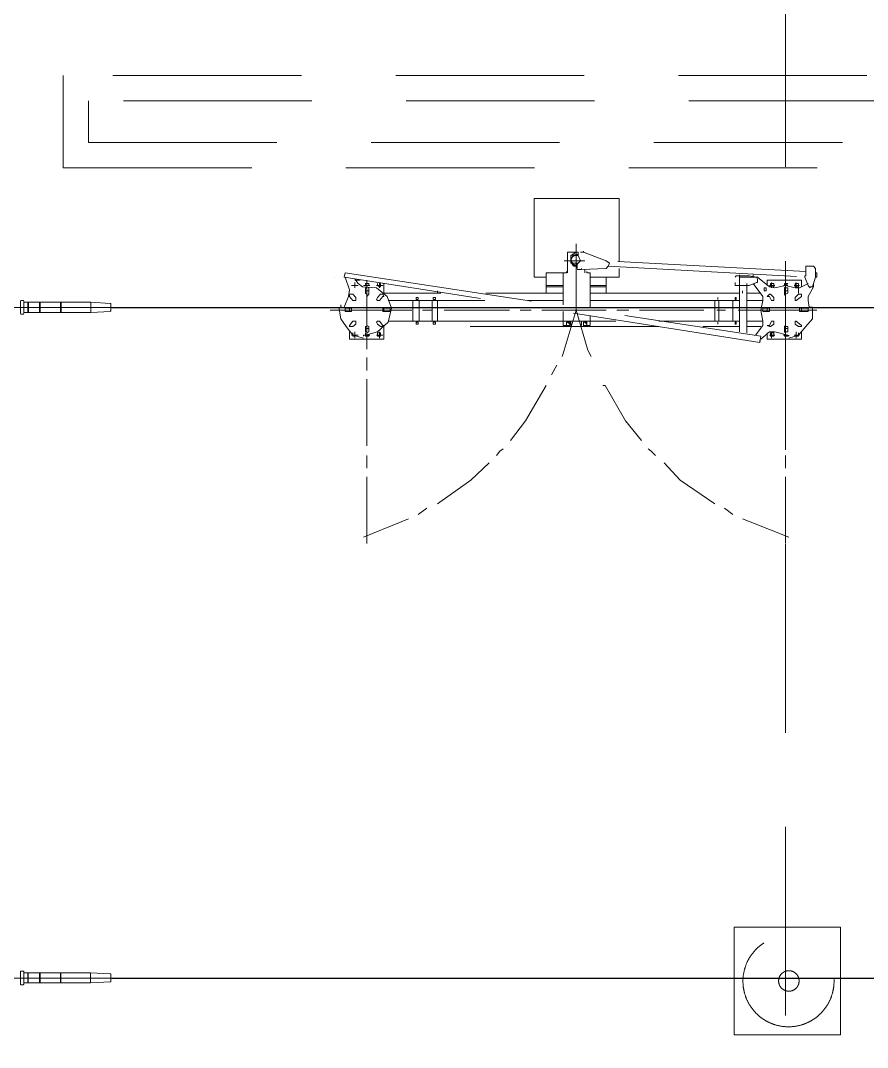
# Model space of a CAD drawing. Header units: millimetres. Extents: x 37084 to 180780, y -153145 to -16322.
# Drawn here: x 51929 to 56984, y -86659 to -80532 of the extents above; entities that cross this region are included whole.
import ezdxf

# ---------------------------------------------------------------- set-up
doc = ezdxf.new("R2010")
doc.units = ezdxf.units.MM
doc.header["$MEASUREMENT"] = 0
doc.linetypes.add('HIDDEN', pattern=[0.375, 0.25, -0.125])
for name, color, linetype in [('1_Day dan', 5, 'Continuous'), ('1_Tuonglai', 6, 'HIDDEN'), ('Muong cap tuong lai', 6, 'HIDDEN')]:
    doc.layers.add(name, color=color, linetype=linetype)
doc.layers.add('1_Phu_kien', color=5, linetype='Continuous', lineweight=9)

# ---------------------------------------------------------------- blocks, each defined once
blk = doc.blocks.new('S220 NC')
at = {"linetype": 'ByBlock', "lineweight": -2, "ltscale": 4500}
for points in [[(3576626.8, -475778.6), (3576687.1, -475776.1), (3576626.8, -475776.1), (3576626.8, -475778.6), (3576687.1, -475776.1), (3576687.1, -475778.6)], [(3580626.8, -475778.6), (3580687.1, -475776.1), (3580626.8, -475776.1), (3580626.8, -475778.6), (3580687.1, -475776.1), (3580687.1, -475778.6)], [(3576626.8, -475848.8), (3576687.1, -475845.5), (3576626.8, -475845.5), (3576626.8, -475848.8), (3576687.1, -475845.5), (3576687.1, -475848.8)], [(3580626.8, -475848.8), (3580687.1, -475845.5), (3580626.8, -475845.5), (3580626.8, -475848.8), (3580687.1, -475845.5), (3580687.1, -475848.8)], [(3576626.8, -475973.5), (3576687.1, -475971), (3576626.8, -475971), (3576626.8, -475973.5), (3576687.1, -475971), (3576687.1, -475973.5)], [(3580626.8, -475973.5), (3580687.1, -475971), (3580626.8, -475971), (3580626.8, -475973.5), (3580687.1, -475971), (3580687.1, -475973.5)]]:
    blk.add_hatch(color=0, dxfattribs=at).paths.add_polyline_path(points)
at = {"color": 0, "linetype": 'ByBlock', "lineweight": -2, "ltscale": 4500}
for points in [[(3576655.8, -475601.1), (3576655.8, -476277.6)], [(3580655.8, -475601.1), (3580655.8, -476277.6)], [(3576616.9, -475734), (3576619.4, -475732.4)], [(3576694.5, -475732.4), (3576619.4, -475732.4)], [(3576638.4, -475732.4), (3576675.5, -475732.4)], [(3576694.5, -475732.4), (3576697, -475734)], [(3580616.9, -475734), (3580619.4, -475732.4)], [(3580694.5, -475732.4), (3580619.4, -475732.4)], [(3580638.4, -475732.4), (3580675.5, -475732.4)], [(3580694.5, -475732.4), (3580697, -475734)], [(3576616.1, -475734), (3576616.1, -475749.7)], [(3576619.4, -475751.4), (3576616.9, -475749.7)], [(3576619.4, -475751.4), (3576694.5, -475751.4)], [(3576626.8, -475751.4), (3576626.8, -476150.4), (3576632.6, -476268.5)], [(3576626.8, -475776.1), (3576626.8, -475778.6), (3576687.1, -475776.1), (3576626.8, -475776.1)], [(3576626.8, -475778.6), (3576687.1, -475776.1), (3576687.1, -475778.6), (3576626.8, -475778.6)], [(3576680.5, -476268.5), (3576687.1, -476150.4), (3576687.1, -475751.4)], [(3576697, -475749.7), (3576694.5, -475751.4)], [(3576697, -475734), (3576697, -475749.7)], [(3580616.1, -475734), (3580616.1, -475749.7)], [(3580619.4, -475751.4), (3580616.9, -475749.7)], [(3580619.4, -475751.4), (3580694.5, -475751.4)], [(3580626.8, -475751.4), (3580626.8, -476150.4), (3580632.6, -476268.5)], [(3580626.8, -475776.1), (3580626.8, -475778.6), (3580687.1, -475776.1), (3580626.8, -475776.1)], [(3580626.8, -475778.6), (3580687.1, -475776.1), (3580687.1, -475778.6), (3580626.8, -475778.6)], [(3580680.5, -476268.5), (3580687.1, -476150.4), (3580687.1, -475751.4)], [(3580697, -475749.7), (3580694.5, -475751.4)], [(3580697, -475734), (3580697, -475749.7)], [(3576626.8, -475845.5), (3576626.8, -475848.8), (3576687.1, -475845.5), (3576626.8, -475845.5)], [(3576626.8, -475848.8), (3576687.1, -475845.5), (3576687.1, -475848.8), (3576626.8, -475848.8)], [(3580626.8, -475845.5), (3580626.8, -475848.8), (3580687.1, -475845.5), (3580626.8, -475845.5)], [(3580626.8, -475848.8), (3580687.1, -475845.5), (3580687.1, -475848.8), (3580626.8, -475848.8)], [(3576626.8, -475971), (3576626.8, -475973.5), (3576687.1, -475971), (3576626.8, -475971)], [(3576626.8, -475973.5), (3576687.1, -475971), (3576687.1, -475973.5), (3576626.8, -475973.5)], [(3580626.8, -475971), (3580626.8, -475973.5), (3580687.1, -475971), (3580626.8, -475971)], [(3580626.8, -475973.5), (3580687.1, -475971), (3580687.1, -475973.5), (3580626.8, -475973.5)], [(3576626.8, -476150.4), (3576687.1, -476150.4)], [(3580626.8, -476150.4), (3580687.1, -476150.4)], [(3576635.9, -476271), (3576633.4, -476268.5)], [(3576635.9, -476271), (3576639.2, -476271), (3576674.7, -476271), (3576678, -476271)], [(3576680.5, -476268.5), (3576678, -476271)], [(3580635.9, -476271), (3580633.4, -476268.5)], [(3580635.9, -476271), (3580639.2, -476271), (3580674.7, -476271), (3580678, -476271)], [(3580680.5, -476268.5), (3580678, -476271)]]:
    blk.add_lwpolyline(points, dxfattribs=at)
blk = doc.blocks.new('MC DUOG VONG 22kV')
at = {"color": 0, "linetype": 'ByBlock', "lineweight": -2, "ltscale": 4500}
for p, q in [((513053.1, 70614.3), (513053.7, 70615)), ((513053.1, 70614.3), (513053.1, 69980.6)), ((513053.7, 70615), (513694.5, 70615)), ((513694.5, 70615), (513695.1, 70614.3)), ((513695.1, 70614.3), (513695.1, 69980.6)), ((470268.4, 70286.6), (526308.9, 70286.6)), ((513053.1, 69980.6), (513053.7, 69980)), ((513053.7, 69980), (513694.5, 69980)), ((513694.5, 69980), (513695.1, 69980.6))]:
    blk.add_line(p, q, dxfattribs=at)
for points in [[(509130, 70466.1), (509123.5, 70466.1), (509110.7, 70453.3)], [(509142.8, 70466.1), (509130, 70466.1)], [(509142.8, 70466.1), (509130, 70466.1)], [(509174.8, 70466.1), (509142.8, 70466.1)], [(509149.2, 70472.5), (509149.2, 70466.1)], [(509149.2, 70472.5), (509174.8, 70472.5)], [(509174.8, 70466.1), (509174.8, 70472.5)], [(509174.8, 70472.5), (509174.8, 70472.5)], [(509174.8, 70466.1), (509174.8, 70466.1)], [(509174.8, 70466.1), (509232.5, 70446.9)], [(509174.8, 70466.1), (509174.8, 70466.1)], [(509373.5, 70004.6), (509373.5, 70472.5)], [(509373.5, 70004.6), (509373.5, 70472.5)], [(509142.8, 70408.4), (509078.7, 69228.9)], [(509110.7, 70421.3), (509110.7, 70453.3)], [(509110.7, 70421.3), (509110.7, 70408.4), (509130, 70408.4)], [(509110.7, 69228.9), (509174.8, 70402)], [(509142.8, 70408.4), (509130, 70408.4)], [(509142.8, 70408.4), (509130, 70408.4)], [(509174.8, 70402), (509168.4, 70402), (509168.4, 70408.4), (509142.8, 70408.4)], [(509174.8, 70402), (509168.4, 70402)], [(509226.1, 70421.3), (509174.8, 70402)], [(509174.8, 70402), (509174.8, 70402)], [(509213.3, 70453.3), (509232.5, 70453.3), (509290.2, 70421.3), (509315.9, 70421.3), (509354.3, 70427.7), (509354.3, 70446.9)], [(509238.9, 70344.3), (509238.9, 70370), (509213.3, 70421.3)], [(509226.1, 70421.3), (509232.5, 70427.7), (509238.9, 70434.1)], [(509238.9, 70434.1), (509232.5, 70434.1), (509232.5, 70446.9)], [(509540.2, 70305.9), (509521, 70363.6), (509469.7, 70408.4), (509424.8, 70446.9), (509354.3, 70446.9)], [(509360.7, 70382.8), (509360.7, 70370), (509380, 70370), (509380, 70421.3), (509360.7, 70421.3), (509360.7, 70382.8)], [(509194.1, 70177.7), (509194.1, 70382.8)], [(509232.5, 70382.8), (509194.1, 70382.8)], [(509238.9, 70350.7), (509206.9, 70350.7)], [(509238.9, 70350.7), (509206.9, 70350.7)], [(509213.3, 70350.7), (509213.3, 70344.3), (509232.5, 70344.3), (509232.5, 70363.6), (509213.3, 70363.6), (509213.3, 70350.7)], [(509226.1, 70370), (509226.1, 70337.9)], [(509226.1, 70370), (509226.1, 70337.9)], [(509271, 70363.6), (509226.1, 70363.6)], [(509238.9, 70344.3), (509226.1, 70286.6), (509238.9, 70222.5)], [(509296.6, 70344.3), (509315.9, 70344.3), (509315.9, 70350.7), (509290.2, 70382.8), (509277.4, 70382.8), (509277.4, 70363.6), (509296.6, 70344.3)], [(509380, 70382.8), (509360.7, 70382.8)], [(509437.7, 70350.7), (509437.7, 70344.3), (509456.9, 70344.3), (509469.7, 70363.6), (509469.7, 70382.8), (509463.3, 70382.8), (509437.7, 70350.7)], [(509546.6, 70382.8), (509501.8, 70382.8)], [(509501.8, 70350.7), (509540.2, 70350.7)], [(509501.8, 70350.7), (509540.2, 70350.7)], [(509521, 70344.3), (509527.4, 70344.3), (509527.4, 70363.6), (509508.2, 70363.6)], [(509521, 70370), (509521, 70337.9)], [(509521, 70370), (509521, 70337.9)], [(509546.6, 70382.8), (509546.6, 70177.7)], [(509604.3, 70286.6), (509194.1, 70286.6)], [(509226.1, 70286.6), (509213.3, 70299.5), (509213.3, 70280.2), (509226.1, 70280.2)], [(509226.1, 70273.8), (509226.1, 70299.5)], [(509226.1, 70273.8), (509226.1, 70299.5)], [(509271, 70280.2), (509277.4, 70280.2), (509290.2, 70286.6), (509277.4, 70286.6), (509271, 70299.5), (509238.9, 70299.5), (509238.9, 70286.6), (509232.5, 70286.6), (509238.9, 70280.2), (509271, 70280.2)], [(509258.2, 70299.5), (509258.2, 70280.2)], [(509469.7, 70299.5), (509469.7, 70286.6), (509463.3, 70286.6), (509469.7, 70280.2), (509501.8, 70280.2), (509508.2, 70286.6), (509501.8, 70286.6), (509501.8, 70299.5), (509469.7, 70299.5)], [(509482.5, 70299.5), (509482.5, 70280.2)], [(509527.4, 70299.5), (509521, 70299.5), (509501.8, 70222.5), (509501.8, 70190.5), (509546.6, 70139.2)], [(509527.4, 70305.9), (509521, 70305.9)], [(509521, 70280.2), (509527.4, 70280.2), (509527.4, 70299.5), (509521, 70286.6)], [(509521, 70273.8), (509521, 70299.5)], [(509521, 70273.8), (509521, 70299.5)], [(509732.5, 70286.6), (509655.6, 70286.6)], [(510181.2, 70286.6), (509783.8, 70286.6)], [(510315.9, 70286.6), (510238.9, 70286.6)], [(510764.6, 70286.6), (510367.1, 70286.6)], [(510617.1, 70030.2), (510636.4, 70075.1), (510726.1, 70305.9)], [(509174.8, 70094.3), (509174.8, 70120), (509232.5, 70190.5), (509238.9, 70222.5)], [(509213.3, 70203.3), (509213.3, 70196.9), (509232.5, 70196.9), (509232.5, 70216.1), (509213.3, 70216.1), (509213.3, 70203.3)], [(509226.1, 70190.5), (509226.1, 70222.5)], [(509226.1, 70190.5), (509226.1, 70222.5)], [(509315.9, 70203.3), (509315.9, 70216.1), (509296.6, 70216.1), (509277.4, 70196.9), (509277.4, 70190.5), (509290.2, 70177.7), (509290.2, 70190.5), (509315.9, 70203.3)], [(509456.9, 70216.1), (509437.7, 70216.1), (509437.7, 70203.3), (509463.3, 70190.5), (509463.3, 70177.7), (509469.7, 70190.5), (509469.7, 70196.9), (509456.9, 70216.1)], [(509508.2, 70203.3), (509508.2, 70196.9), (509527.4, 70196.9), (509527.4, 70216.1), (509508.2, 70216.1), (509508.2, 70203.3)], [(509521, 70190.5), (509521, 70222.5)], [(509521, 70190.5), (509521, 70222.5)], [(509226.1, 70177.7), (509194.1, 70177.7)], [(509238.9, 70203.3), (509206.9, 70203.3)], [(509238.9, 70203.3), (509206.9, 70203.3)], [(509315.9, 70152), (509290.2, 70152), (509213.3, 70094.3)], [(509238.9, 70171.3), (509258.2, 70171.3), (509258.2, 70158.4), (509251.8, 70158.4)], [(509238.9, 70171.3), (509238.9, 70158.4), (509238.9, 70171.3)], [(509238.9, 70171.3), (509251.8, 70171.3)], [(509238.9, 70171.3), (509238.9, 70171.3)], [(509251.8, 70158.4), (509238.9, 70158.4), (509251.8, 70158.4)], [(509258.2, 70171.3), (509251.8, 70171.3)], [(509251.8, 70171.3), (509258.2, 70171.3)], [(509258.2, 70158.4), (509251.8, 70158.4)], [(509258.2, 70171.3), (509258.2, 70158.4)], [(509315.9, 70055.9), (509315.9, 70152)], [(509315.9, 70152), (509373.5, 70139.2), (509437.7, 70152)], [(509380, 70177.7), (509380, 70190.5), (509360.7, 70190.5), (509360.7, 70152), (509380, 70152), (509380, 70177.7)], [(509380, 70177.7), (509360.7, 70177.7)], [(509437.7, 70152), (509437.7, 70055.9)], [(509521, 70107.1), (509463.3, 70152), (509437.7, 70152)], [(509501.8, 70203.3), (509540.2, 70203.3)], [(509501.8, 70203.3), (509540.2, 70203.3)], [(509546.6, 70177.7), (509508.2, 70177.7)], [(509174.8, 67652), (509149.2, 67658.4), (509527.4, 70139.2)], [(509174.8, 70011), (509174.8, 70094.3), (509162, 70094.3)], [(509168.4, 70068.7), (509174.8, 70113.6)], [(509565.9, 70132.8), (509174.8, 67652)], [(509206.9, 70113.6), (509206.9, 70120), (509187.7, 70120), (509174.8, 70113.6)], [(509206.9, 70113.6), (509226.1, 70068.7)], [(509271, 70055.9), (509271, 70139.2)], [(509271, 70055.9), (509271, 70139.2)], [(509469.7, 70139.2), (509469.7, 70055.9)], [(509527.4, 70139.2), (509565.9, 70132.8)], [(509565.9, 70132.8), (509553, 70132.8)], [(509168.4, 70068.7), (509168.4, 70011)], [(509226.1, 70055.9), (509213.3, 70055.9)], [(509226.1, 70068.7), (509226.1, 70055.9)], [(509508.2, 70055.9), (509226.1, 70055.9)], [(509226.1, 70055.9), (509226.1, 70011)], [(509271, 70030.2), (509258.2, 70030.2)], [(509162, 70011), (509271, 70011), (509238.9, 70011)], [(509168.4, 70011), (509168.4, 69991.8)], [(509168.4, 70011), (509168.4, 69991.8)], [(509168.4, 69991.8), (509174.8, 69985.4), (509174.8, 69985.4)], [(509206.9, 69985.4), (509226.1, 69985.4), (509226.1, 69991.8)], [(509226.1, 70011), (509213.3, 70011)], [(509226.1, 70011), (509501.8, 70011)], [(509226.1, 70011), (509226.1, 69991.8)], [(509271, 69120), (509271, 70011)], [(509309.4, 69985.4), (509309.4, 69991.8), (509296.6, 69991.8), (509296.6, 69985.4), (509309.4, 69985.4)], [(509309.4, 69985.4), (509309.4, 69991.8), (509296.6, 69991.8), (509296.6, 69985.4), (509309.4, 69985.4)], [(509315.9, 69120), (509315.9, 70011)], [(509437.7, 70011), (509315.9, 70011)], [(509315.9, 69972.5), (509437.7, 69972.5)], [(509437.7, 70011), (509437.7, 69530.2)], [(509456.9, 69985.4), (509456.9, 69991.8), (509444.1, 69991.8), (509444.1, 69985.4), (509456.9, 69985.4)], [(509456.9, 69985.4), (509456.9, 69991.8), (509444.1, 69991.8), (509444.1, 69985.4), (509456.9, 69985.4)], [(509469.7, 70011), (509469.7, 69793)], [(510553, 69921.3), (510591.5, 69972.5)], [(509373.5, 69876.4), (509373.5, 69927.7)], [(509373.5, 69876.4), (509373.5, 69927.7)], [(509309.4, 69882.8), (509309.4, 69882.8), (509296.6, 69882.8), (509296.6, 69882.8), (509309.4, 69882.8)], [(509309.4, 69882.8), (509309.4, 69882.8), (509296.6, 69882.8), (509296.6, 69882.8), (509309.4, 69882.8)], [(509437.7, 69889.2), (509315.9, 69889.2)], [(509315.9, 69863.6), (509437.7, 69863.6)], [(509456.9, 69882.8), (509456.9, 69882.8), (509444.1, 69882.8), (509444.1, 69882.8), (509456.9, 69882.8)], [(509456.9, 69882.8), (509456.9, 69882.8), (509444.1, 69882.8), (509444.1, 69882.8), (509456.9, 69882.8)], [(510283.8, 69562.3), (510386.4, 69658.4), (510527.4, 69863.6)], [(509373.5, 69414.8), (509373.5, 69799.5)], [(509373.5, 69414.8), (509373.5, 69799.5)], [(509469.7, 69530.2), (509469.7, 67889.2)], [(510200.5, 69466.1), (510213.3, 69485.4), (510238.9, 69511)], [(509822.3, 69196.9), (509822.3, 69209.7), (510033.8, 69331.5), (510149.2, 69427.7)], [(508706.9, 69293), (508706.9, 68786.6), (509174.8, 68786.6)], [(509085.1, 69293), (508706.9, 69293)], [(509174.8, 69293), (509123.5, 69293)], [(509174.8, 69120), (509174.8, 69293)], [(509373.5, 69280.2), (509373.5, 69350.7)], [(509373.5, 69280.2), (509373.5, 69350.7)], [(509130, 69068.7), (509123.5, 69216.1), (509110.7, 69228.9), (509091.5, 69235.4), (509078.7, 69216.1)], [(509437.7, 69273.8), (509437.7, 69120)], [(509027.4, 69081.5), (509078.7, 69216.1)], [(509174.8, 69216.1), (509271, 69216.1)], [(509226.1, 69120), (509226.1, 69216.1)], [(509232.5, 69120), (509232.5, 69216.1)], [(509373.5, 68831.5), (509373.5, 69216.1)], [(509373.5, 68831.5), (509373.5, 69216.1)], [(509149.2, 69100.7), (509149.2, 69120)], [(509360.7, 69120), (509149.2, 69120)], [(509373.5, 69036.6), (509610.7, 69107.1), (509649.2, 69126.4)], [(509437.7, 69120), (509405.6, 69120)], [(509437.7, 69120), (509424.8, 69120)], [(509437.7, 69120), (509437.7, 69100.7)], [(509437.7, 69120), (509463.3, 69120), (509463.3, 69081.5)], [(509463.3, 69120), (509456.9, 69120)], [(509027.4, 69081.5), (509021, 69081.5)], [(509027.4, 69087.9), (509027.4, 69087.9)], [(509027.4, 69081.5), (509027.4, 69062.3)], [(509027.4, 69049.5), (509027.4, 69043)], [(509046.6, 69049.5), (509027.4, 69049.5)], [(509027.4, 68985.4), (509027.4, 69049.5)], [(509040.2, 69036.6), (509046.6, 69004.6), (509091.5, 69004.6), (509104.3, 69036.6), (509091.5, 69049.5), (509078.7, 69062.3), (509046.6, 69049.5), (509040.2, 69036.6)], [(509040.2, 69043), (509040.2, 69049.5)], [(509046.6, 69049.5), (509040.2, 69049.5)], [(509046.6, 69049.5), (509040.2, 69043)], [(509046.6, 69036.6), (509046.6, 69017.4), (509078.7, 69004.6), (509091.5, 69017.4), (509091.5, 69049.5), (509078.7, 69062.3), (509046.6, 69049.5), (509046.6, 69036.6)], [(509078.7, 69087.9), (509078.7, 68966.1)], [(509130, 69068.7), (509123.5, 69068.7)], [(509130, 69087.9), (509149.2, 69087.9)], [(509130, 69068.7), (509130, 69043)], [(509149.2, 69100.7), (509142.8, 69100.7)], [(509437.7, 69100.7), (509437.7, 68978.9)], [(509444.1, 69100.7), (509437.7, 69100.7)], [(509437.7, 69068.7), (509463.3, 69068.7)], [(509456.9, 69100.7), (509444.1, 69087.9), (509444.1, 69081.5), (509456.9, 69081.5)], [(509456.9, 69100.7), (509444.1, 69100.7)], [(509444.1, 69087.9), (509444.1, 69100.7), (509456.9, 69100.7), (509444.1, 69100.7)], [(509456.9, 69100.7), (509444.1, 69100.7)], [(509444.1, 69100.7), (509444.1, 69087.9)], [(509456.9, 69100.7), (509444.1, 69100.7)], [(509444.1, 69087.9), (509444.1, 69081.5), (509444.1, 69087.9)], [(509444.1, 69081.5), (509456.9, 69081.5), (509444.1, 69081.5)], [(509456.9, 69081.5), (509444.1, 69081.5)], [(509469.7, 69100.7), (509456.9, 69100.7)], [(509463.3, 69081.5), (509456.9, 69081.5)], [(509456.9, 69081.5), (509469.7, 69081.5)], [(509456.9, 69081.5), (509463.3, 69081.5)], [(509373.5, 69036.6), (508976.1, 69036.6)], [(509027.4, 69043), (509027.4, 69036.6)], [(509040.2, 69036.6), (509027.4, 69036.6)], [(509040.2, 69036.6), (509027.4, 69036.6)], [(509040.2, 69036.6), (509027.4, 69036.6), (509046.6, 69004.6), (509085.1, 69004.6), (509104.3, 69017.4)], [(509040.2, 69036.6), (509040.2, 69043)], [(509040.2, 69036.6), (509059.4, 69004.6), (509085.1, 69004.6), (509104.3, 69023.8)], [(509065.9, 69004.6), (509059.4, 69004.6)], [(509078.7, 69004.6), (509065.9, 69004.6)], [(509065.9, 69004.6), (509078.7, 69004.6)], [(509104.3, 69043), (509091.5, 69043)], [(509104.3, 69043), (509104.3, 69036.6)], [(509123.5, 69043), (509104.3, 69043)], [(509104.3, 69036.6), (509104.3, 69043)], [(509104.3, 69036.6), (509104.3, 69023.8)], [(509104.3, 69017.4), (509110.7, 69023.8), (509110.7, 69036.6)], [(509104.3, 69023.8), (509104.3, 69017.4)], [(509110.7, 69036.6), (509123.5, 69043)], [(509123.5, 69043), (509110.7, 69043)], [(509649.2, 68953.3), (509610.7, 68966.1), (509373.5, 69036.6)], [(509463.3, 69004.6), (509437.7, 69004.6)], [(509444.1, 68985.4), (509444.1, 68978.9), (509444.1, 68998.2), (509437.7, 68985.4), (509444.1, 68985.4)], [(509444.1, 68998.2), (509437.7, 68998.2)], [(509456.9, 68998.2), (509444.1, 68985.4), (509444.1, 68978.9), (509456.9, 68978.9)], [(509444.1, 68998.2), (509456.9, 68998.2)], [(509456.9, 68998.2), (509444.1, 68998.2)], [(509456.9, 68998.2), (509444.1, 68998.2)], [(509463.3, 68998.2), (509456.9, 68998.2)], [(509469.7, 68998.2), (509456.9, 68998.2)], [(509463.3, 68978.9), (509463.3, 68998.2)], [(509149.2, 68985.4), (509027.4, 68985.4)], [(509027.4, 68985.4), (509027.4, 68985.4)], [(509149.2, 68978.9), (509142.8, 68978.9)], [(509149.2, 68959.7), (509149.2, 68978.9)], [(509149.2, 68959.7), (509341.5, 68959.7)], [(509149.2, 68857.1), (509149.2, 68959.7)], [(509226.1, 68857.1), (509226.1, 68959.7)], [(509232.5, 68857.1), (509232.5, 68959.7)], [(509271, 68498.2), (509271, 68959.7)], [(509315.9, 68748.2), (509315.9, 68959.7)], [(509380, 68959.7), (509437.7, 68959.7)], [(509437.7, 68959.7), (509424.8, 68959.7)], [(509437.7, 68978.9), (509437.7, 68959.7)], [(509437.7, 68959.7), (509463.3, 68959.7), (509463.3, 68966.1)], [(509437.7, 68959.7), (509437.7, 67914.8)], [(509444.1, 68978.9), (509456.9, 68978.9)], [(509456.9, 68978.9), (509444.1, 68978.9)], [(509444.1, 68978.9), (509456.9, 68978.9)], [(509456.9, 68978.9), (509469.7, 68978.9)], [(509463.3, 68959.7), (509456.9, 68959.7)], [(509463.3, 68966.1), (509463.3, 68978.9)], [(509758.2, 68889.2), (509700.5, 68921.3)], [(509149.2, 68857.1), (509271, 68857.1)], [(509174.8, 68786.6), (509174.8, 68857.1)], [(510149.2, 68645.6), (510033.8, 68735.4), (509822.3, 68857.1)], [(509373.5, 68703.3), (509373.5, 68767.4)], [(509373.5, 68703.3), (509373.5, 68767.4)], [(509373.5, 68248.2), (509373.5, 68639.2)], [(509373.5, 68248.2), (509373.5, 68639.2)], [(510238.9, 68562.3), (510213.3, 68581.5), (510200.5, 68600.7)], [(510527.4, 68209.7), (510386.4, 68408.4), (510283.8, 68517.4)], [(509315.9, 67914.8), (509315.9, 68491.8)], [(509271, 68209.7), (509258.2, 68209.7)], [(509271, 67889.2), (509271, 68228.9)], [(509309.4, 68184.1), (509309.4, 68196.9), (509296.6, 68196.9), (509296.6, 68184.1), (509309.4, 68184.1)], [(509315.9, 68209.7), (509437.7, 68209.7)], [(509456.9, 68184.1), (509456.9, 68196.9), (509444.1, 68196.9), (509444.1, 68184.1), (509456.9, 68184.1)], [(509437.7, 68177.7), (509315.9, 68177.7)], [(509373.5, 68120), (509373.5, 68177.7)], [(509373.5, 68120), (509373.5, 68177.7)], [(510591.5, 68094.3), (510553, 68145.6)], [(509309.4, 68081.5), (509309.4, 68094.3), (509296.6, 68094.3), (509296.6, 68081.5), (509309.4, 68081.5)], [(509315.9, 68100.7), (509437.7, 68100.7)], [(509456.9, 68081.5), (509456.9, 68094.3), (509444.1, 68094.3), (509444.1, 68081.5), (509456.9, 68081.5)], [(509271, 67914.8), (509271, 68036.6)], [(509437.7, 68062.3), (509315.9, 68062.3)], [(509373.5, 67568.7), (509373.5, 68055.9)], [(509373.5, 67568.7), (509373.5, 68055.9)], [(510726.1, 67767.4), (510636.4, 67991.8), (510617.1, 68036.6)], [(509213.3, 67889.2), (509258.2, 67889.2)], [(509521, 67780.2), (509501.8, 67850.7), (509444.1, 67914.8), (509360.7, 67934.1), (509290.2, 67908.4), (509238.9, 67844.3), (509232.5, 67761)], [(509258.2, 67889.2), (509251.8, 67889.2)], [(509258.2, 67889.2), (509271, 67889.2)], [(509296.6, 67850.7), (509309.4, 67844.3), (509315.9, 67850.7), (509315.9, 67863.6), (509290.2, 67882.8), (509290.2, 67889.2), (509277.4, 67882.8), (509277.4, 67870), (509296.6, 67850.7)], [(509360.7, 67889.2), (509360.7, 67882.8), (509380, 67882.8), (509380, 67927.7), (509360.7, 67927.7), (509360.7, 67889.2)], [(509360.7, 67889.2), (509380, 67889.2)], [(509437.7, 67863.6), (509437.7, 67850.7), (509444.1, 67844.3), (509456.9, 67850.7), (509469.7, 67870), (509469.7, 67882.8), (509463.3, 67889.2), (509463.3, 67882.8), (509437.7, 67863.6)], [(509469.7, 67889.2), (509482.5, 67889.2)], [(509482.5, 67889.2), (509469.7, 67889.2)], [(509482.5, 67889.2), (509546.6, 67889.2)], [(509546.6, 67889.2), (509546.6, 67684.1)], [(509238.9, 67863.6), (509206.9, 67863.6)], [(509238.9, 67863.6), (509206.9, 67863.6)], [(509226.1, 67870), (509213.3, 67870)], [(509213.3, 67850.7), (509226.1, 67850.7), (509232.5, 67863.6), (509232.5, 67870), (509226.1, 67870)], [(509226.1, 67882.8), (509226.1, 67844.3)], [(509226.1, 67882.8), (509226.1, 67844.3)], [(509501.8, 67863.6), (509540.2, 67863.6)], [(509501.8, 67863.6), (509540.2, 67863.6)], [(509508.2, 67863.6), (509508.2, 67850.7), (509527.4, 67850.7), (509527.4, 67870), (509508.2, 67870), (509508.2, 67863.6)], [(509521, 67882.8), (509521, 67844.3)], [(509521, 67882.8), (509521, 67844.3)], [(509187.7, 67716.1), (509213.3, 67735.4), (509232.5, 67761)], [(509604.3, 67786.6), (509194.1, 67786.6)], [(509226.1, 67799.5), (509213.3, 67799.5), (509213.3, 67780.2), (509226.1, 67780.2)], [(509527.4, 67786.6), (509213.3, 67786.6)], [(509527.4, 67786.6), (509213.3, 67786.6)], [(509226.1, 67767.4), (509226.1, 67805.9)], [(509226.1, 67767.4), (509226.1, 67805.9)], [(509271, 67780.2), (509277.4, 67786.6), (509290.2, 67786.6), (509277.4, 67799.5), (509238.9, 67799.5), (509232.5, 67786.6), (509238.9, 67786.6), (509238.9, 67780.2), (509271, 67780.2)], [(509258.2, 67780.2), (509258.2, 67799.5)], [(509354.3, 67620), (509424.8, 67632.8), (509469.7, 67664.8), (509521, 67703.3), (509540.2, 67767.4)], [(509469.7, 67799.5), (509463.3, 67786.6), (509469.7, 67786.6), (509469.7, 67780.2), (509501.8, 67780.2), (509501.8, 67786.6), (509508.2, 67786.6), (509501.8, 67799.5), (509469.7, 67799.5)], [(509482.5, 67780.2), (509482.5, 67799.5)], [(509521, 67780.2), (509508.2, 67780.2)], [(509521, 67767.4), (509521, 67805.9)], [(509521, 67767.4), (509521, 67805.9)], [(509521, 67780.2), (509527.4, 67780.2), (509527.4, 67799.5), (509521, 67799.5)], [(509521, 67767.4), (509527.4, 67767.4)], [(509732.5, 67786.6), (509655.6, 67786.6)], [(510181.2, 67786.6), (509783.8, 67786.6)], [(510315.9, 67786.6), (510238.9, 67786.6)], [(510764.6, 67786.6), (510367.1, 67786.6)], [(509194.1, 67716.1), (509194.1, 67748.2)], [(509238.9, 67716.1), (509206.9, 67716.1)], [(509238.9, 67716.1), (509206.9, 67716.1)], [(509226.1, 67696.9), (509226.1, 67735.4)], [(509226.1, 67696.9), (509226.1, 67735.4)], [(509315.9, 67703.3), (509315.9, 67722.5), (509296.6, 67722.5), (509277.4, 67703.3), (509277.4, 67684.1), (509290.2, 67684.1), (509315.9, 67703.3)], [(509456.9, 67722.5), (509437.7, 67722.5), (509437.7, 67703.3), (509463.3, 67684.1), (509469.7, 67684.1), (509469.7, 67703.3), (509456.9, 67722.5)], [(509501.8, 67716.1), (509540.2, 67716.1)], [(509501.8, 67716.1), (509540.2, 67716.1)], [(509508.2, 67703.3), (509527.4, 67703.3), (509527.4, 67716.1), (509521, 67722.5)], [(509521, 67696.9), (509521, 67735.4)], [(509521, 67696.9), (509521, 67735.4)], [(509354.3, 67652), (509290.2, 67677.7), (509251.8, 67684.1), (509174.8, 67658.4)], [(509290.2, 67677.7), (509251.8, 67684.1)], [(509354.3, 67632.8), (509354.3, 67639.2)], [(509380, 67684.1), (509380, 67696.9), (509360.7, 67696.9), (509360.7, 67658.4), (509380, 67658.4), (509380, 67684.1)], [(509360.7, 67684.1), (509380, 67684.1)], [(509501.8, 67684.1), (509546.6, 67684.1)], [(509174.8, 67594.3), (509174.8, 67594.3)], [(509354.3, 67632.8), (509341.5, 67632.8)]]:
    blk.add_lwpolyline(points, dxfattribs=at)
for centre, radius in [((513376.2, 70304.3), 271.8), ((513374.6, 70306.4), 61.1)]:
    blk.add_circle(centre, radius, dxfattribs=at)

msp = doc.modelspace()

# ---------------------------------------------------------------- linework, layer by layer
at = {"layer": '1_Day dan'}
for p, q in [((52474.6, -82244.6, 0), (93893.2, -82245.2, 0)), ((52474, -86244.6, 0), (93892.5, -86245.2, 0))]:
    msp.add_line(p, q, dxfattribs=at)
at = {"layer": 'Muong cap tuong lai', "color": 6, "lineweight": 20, "ltscale": 4500}
for p, q in [((62042.9, -80860.6, 0), (52183.8, -80860.6, 0)), ((52183.8, -80860.6, 0), (52183.8, -81410.6, 0)), ((62105, -81010.6, 0), (52333.8, -81010.6, 0)), ((52333.8, -81010.6, 0), (52333.8, -81260.6, 0)), ((52333.8, -81260.6, 0), (62105, -81260.6, 0)), ((52183.8, -81410.6, 0), (62042.9, -81410.6, 0))]:
    msp.add_line(p, q, dxfattribs=at)

# ---------------------------------------------------------------- block references
at = {"layer": '1_Phu_kien', "lineweight": 20, "rotation": 89.99033357473145}
msp.add_blockref('S220 NC', (-424407.1, -3662820, 0), dxfattribs=at)
at = {"layer": '1_Tuonglai', "color": 6, "lineweight": 20, "ltscale": 4500, "rotation": 270}
msp.add_blockref('MC DUOG VONG 22kV', (-13791.8, 427112.5, 0), dxfattribs=at)

doc.saveas('drawing.dxf')
